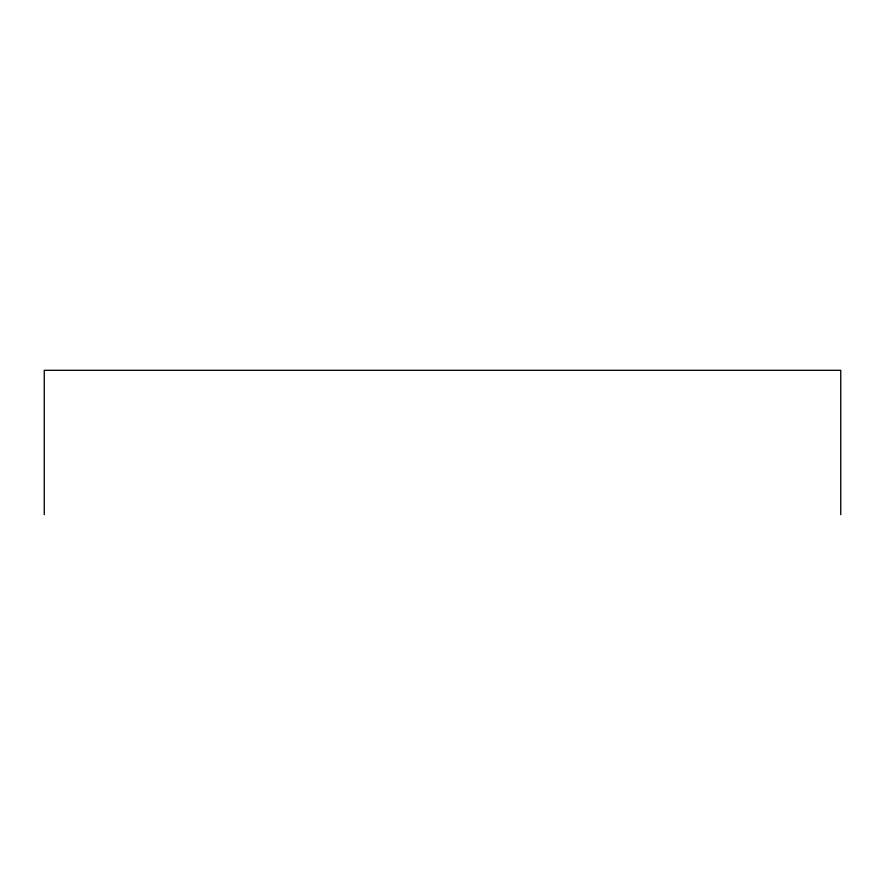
<?xml version="1.0" encoding="UTF-8"?>
<svg xmlns="http://www.w3.org/2000/svg" width="885" height="885" viewBox="0 0 885 885"><rect width="100%" height="100%" fill="white"/><g stroke="black" fill="none" stroke-linecap="round" stroke-linejoin="round"><path stroke-width="1.33" d="M840.75 514.683L840.75 370.317L44.25 370.317L44.25 514.683"/></g></svg>
